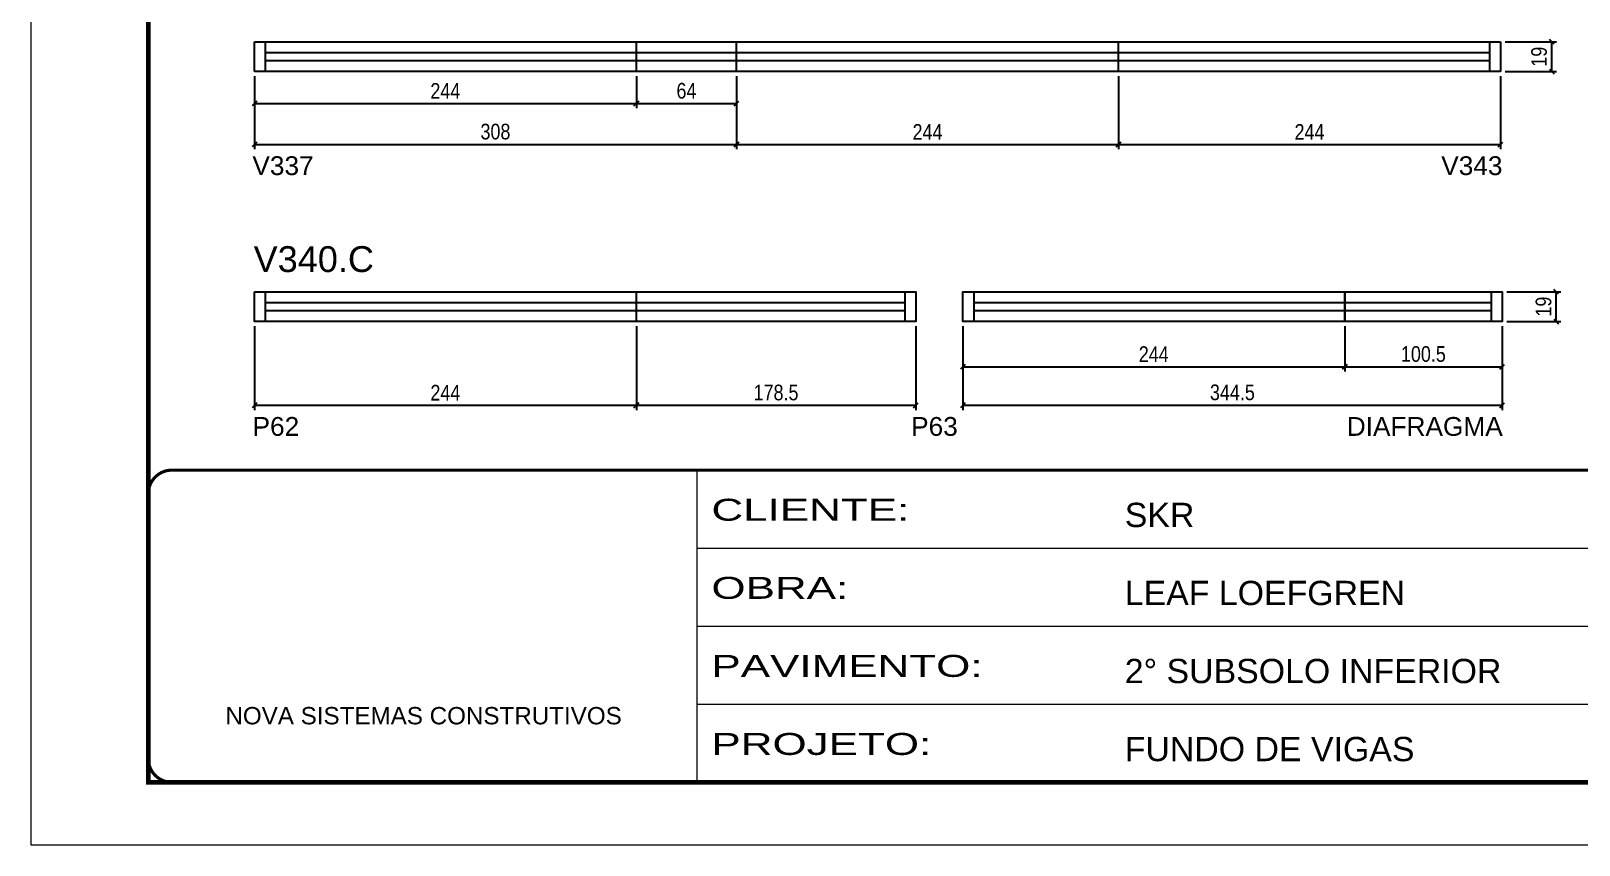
# Model space of a CAD drawing. Header units: millimetres. Extents: x 1959 to 8212, y 239 to 4735.
# Drawn here: x 5142 to 6131, y 2537 to 3056 of the extents above; entities that cross this region are included whole.
import ezdxf

# ---------------------------------------------------------------- set-up
doc = ezdxf.new("R2010")
doc.units = ezdxf.units.MM
doc.linetypes.add('CONTINUO', pattern=[0])
doc.linetypes.add('DASHED', pattern=[0.75, 0.5, -0.25])
for name, color, linetype in [('5', 5, 'Continuous'), ('COTA', 241, 'Continuous'), ('NOMENCLATURA', 7, 'Continuous'), ('Painéis', 200, 'Continuous'), ('SARR_2.2x7', 40, 'Continuous')]:
    doc.layers.add(name, color=color, linetype=linetype)
doc.layers.add('Folhas', color=255, linetype='Continuous', lineweight=9)
doc.layers.add('SARRAFO DE PRESSAO', color=251, linetype='DASHED', lineweight=9)
doc.styles.add('ARIAL', font='arial.ttf')
doc.styles.add('COTA TECNICA', font='techl___.ttf', dxfattribs={"height": 10})
doc.styles.add('COTA TECNICA-50', font='techl___.ttf', dxfattribs={"height": 10})
doc.styles.get("Standard").update_dxf_attribs({"font": 'arial.ttf'})
doc.styles.add('Tecnologia', font='')
doc.styles.get('Tecnologia').set_extended_font_data('Forgotten Futurist')
doc.dimstyles.new('COTA PAINEL-50', dxfattribs={"dimtxt": 10, "dimasz": 3, "dimexe": 3, "dimexo": 3, "dimgap": 3, "dimtad": 1, "dimdec": 1, "dimzin": 12, "dimdsep": 46, "dimtxsty": 'COTA TECNICA-50', "dimblk1": 'OBLIQUE', "dimblk2": 'OBLIQUE', "dimsah": 1, "dimcen": 0.9, "dimclrd": 4, "dimclre": 4, "dimclrt": 240, "dimadec": 1, "dimazin": 3, "dimtfac": 1, "dimtdec": 1, "dimtmove": 0, "dimatfit": 3, "dimfxl": 1, "dimtolj": 1, "dimtzin": 12, "dimarcsym": 0})
doc.dimstyles.new('PAINEL', dxfattribs={"dimtxt": 10, "dimasz": 3, "dimexe": 3, "dimexo": 3, "dimgap": 3, "dimtad": 1, "dimdec": 1, "dimzin": 12, "dimdsep": 46, "dimtxsty": 'COTA TECNICA', "dimblk1": 'OBLIQUE', "dimblk2": 'OBLIQUE', "dimsah": 1, "dimcen": 0.9, "dimclrd": 4, "dimclre": 4, "dimclrt": 240, "dimadec": 1, "dimazin": 3, "dimtfac": 1, "dimtdec": 1, "dimtmove": 0, "dimatfit": 3, "dimfxl": 1, "dimtolj": 1, "dimtzin": 12, "dimarcsym": 0})

# ---------------------------------------------------------------- blocks, each defined once
blk = doc.blocks.new('9999999999')
at = {"color": 30, "linetype": 'CONTINUO'}
for p, q in [((98564.56, 34230.21), (98564.56, 34429.45)), ((98564.56, 34379.64), (99583.98, 34379.64)), ((98564.56, 34329.83), (99487.98, 34329.83)), ((98564.56, 34280.02), (99487.98, 34280.02))]:
    blk.add_line(p, q, dxfattribs=at)
at = {"color": 30, "linetype": 'CONTINUO', "const_width": 2}
blk.add_lwpolyline([(99583.98, 34230.21), (99583.98, 34414.45, 0.414214), (99568.98, 34429.45), (98228.98, 34429.45, 0.414214), (98213.98, 34414.45), (98213.98, 34245.21, 0.414214), (98228.98, 34230.21), (99583.98, 34230.21)], format="xyb", dxfattribs=at)
at = {"layer": 'Folhas'}
blk.add_lwpolyline([(98138.98, 34190.21), (99623.98, 34190.21), (99623.98, 35240.21), (98138.98, 35240.21)], close=True, dxfattribs=at)
at = {"layer": 'Folhas', "color": 30, "const_width": 3}
blk.add_lwpolyline([(98213.98, 34230.21), (99583.98, 34230.21), (99583.98, 35200.21), (98213.98, 35200.21)], close=True, dxfattribs=at)
at = {"color": 7, "linetype": 'Continuous', "ltscale": 5, "style": 'ARIAL'}
for s, height, p in [('SKR', 15.483, (98837.68, 34393.13)), ('LEAF LOEFGREN', 15.4829, (98837.68, 34343.32)), ('2° SUBSOLO INFERIOR', 15.4829, (98837.68, 34293.51)), ('NOVA SISTEMAS CONSTRUTIVOS', 11.0592, (98263.19, 34267.21)), ('FUNDO DE VIGAS', 15.4829, (98837.68, 34243.7))]:
    blk.add_text(s, height=height, dxfattribs=at).set_placement(p)
at = {"layer": 'Folhas', "color": 7, "style": 'Tecnologia', "width": 1.5}
for s, p in [('CLIENTE:', (98573.65, 34397.17)), ('OBRA:', (98573.65, 34347.31)), ('PAVIMENTO:', (98573.65, 34297.5)), ('PROJETO:', (98573.65, 34247.69))]:
    blk.add_text(s, height=14, dxfattribs=at).set_placement(p)
blk = doc.blocks.new('_Oblique')
at = {"color": 0, "linetype": 'ByBlock', "lineweight": -2}
blk.add_line((-0.5, -0.5), (0.5, 0.5), dxfattribs=at)
blk = doc.blocks.new('*D82')
at = {"layer": 'COTA', "color": 4, "lineweight": -2, "transparency": 16777216}
for p, q in [((6083.97, 3049.24), (6116.74, 3049.24)), ((6113.74, 3030.24), (6113.74, 3049.24)), ((6083.97, 3030.24), (6116.74, 3030.24))]:
    blk.add_line(p, q, dxfattribs=at)
at = {"layer": 'Defpoints', "color": 0, "transparency": 16777216}
for p in [(6080.97, 3049.24), (6113.74, 3049.24), (6080.97, 3030.24)]:
    blk.add_point(p, dxfattribs=at)
at = {"layer": 'COTA', "color": 4, "lineweight": -2, "transparency": 16777216, "xscale": 3, "yscale": 3, "zscale": 3}
for p, rotation in [((6113.74, 3049.24), 90), ((6113.74, 3030.24), 270)]:
    blk.add_blockref('_Oblique', p, dxfattribs=dict(at, rotation=rotation))
at = {"layer": 'COTA', "color": 240, "transparency": 16777216, "insert": (6105.65, 3039.74), "char_height": 10, "attachment_point": 5, "rotation": 90, "style": 'COTA TECNICA'}
blk.add_mtext('\\A1;19', dxfattribs=at)
blk = doc.blocks.new('*D84')
at = {"layer": 'COTA', "color": 4, "lineweight": -2, "transparency": 16777216}
for p, q in [((5284.97, 3027.24), (5284.97, 2980.66)), ((5592.97, 3027.24), (5592.97, 2980.66)), ((5284.97, 2983.66), (5592.97, 2983.66))]:
    blk.add_line(p, q, dxfattribs=at)
at = {"layer": 'Defpoints', "color": 0, "transparency": 16777216}
for p in [(5284.97, 3030.24), (5592.97, 3030.24), (5592.97, 2983.66)]:
    blk.add_point(p, dxfattribs=at)
at = {"layer": 'COTA', "color": 4, "lineweight": -2, "transparency": 16777216, "xscale": 3, "yscale": 3, "zscale": 3, "rotation": 180}
blk.add_blockref('_Oblique', (5284.97, 2983.66), dxfattribs=at)
at = {"layer": 'COTA', "color": 4, "lineweight": -2, "transparency": 16777216, "xscale": 3, "yscale": 3, "zscale": 3}
blk.add_blockref('_Oblique', (5592.97, 2983.66), dxfattribs=at)
at = {"layer": 'COTA', "color": 240, "transparency": 16777216, "insert": (5438.97, 2991.9), "char_height": 10, "attachment_point": 5, "style": 'COTA TECNICA'}
blk.add_mtext('\\A1;308', dxfattribs=at)
blk = doc.blocks.new('*D85')
at = {"layer": 'COTA', "color": 4, "lineweight": -2, "transparency": 16777216}
for p, q in [((5592.97, 3027.24), (5592.97, 2980.66)), ((5836.97, 3027.24), (5836.97, 2980.66)), ((5592.97, 2983.66), (5836.97, 2983.66))]:
    blk.add_line(p, q, dxfattribs=at)
at = {"layer": 'Defpoints', "color": 0, "transparency": 16777216}
for p in [(5592.97, 3030.24), (5836.97, 3030.24), (5836.97, 2983.66)]:
    blk.add_point(p, dxfattribs=at)
at = {"layer": 'COTA', "color": 4, "lineweight": -2, "transparency": 16777216, "xscale": 3, "yscale": 3, "zscale": 3, "rotation": 180}
blk.add_blockref('_Oblique', (5592.97, 2983.66), dxfattribs=at)
at = {"layer": 'COTA', "color": 4, "lineweight": -2, "transparency": 16777216, "xscale": 3, "yscale": 3, "zscale": 3}
blk.add_blockref('_Oblique', (5836.97, 2983.66), dxfattribs=at)
at = {"layer": 'COTA', "color": 240, "transparency": 16777216, "insert": (5714.97, 2991.73), "char_height": 10, "attachment_point": 5, "style": 'COTA TECNICA'}
blk.add_mtext('\\A1;244', dxfattribs=at)
blk = doc.blocks.new('*D83')
at = {"layer": 'COTA', "color": 4, "lineweight": -2, "transparency": 16777216}
for p, q in [((5836.97, 3027.24), (5836.97, 2980.66)), ((6080.97, 3027.24), (6080.97, 2980.66)), ((5836.97, 2983.66), (6080.97, 2983.66))]:
    blk.add_line(p, q, dxfattribs=at)
at = {"layer": 'Defpoints', "color": 0, "transparency": 16777216}
for p in [(5836.97, 3030.24), (6080.97, 3030.24), (6080.97, 2983.66)]:
    blk.add_point(p, dxfattribs=at)
at = {"layer": 'COTA', "color": 4, "lineweight": -2, "transparency": 16777216, "xscale": 3, "yscale": 3, "zscale": 3, "rotation": 180}
blk.add_blockref('_Oblique', (5836.97, 2983.66), dxfattribs=at)
at = {"layer": 'COTA', "color": 4, "lineweight": -2, "transparency": 16777216, "xscale": 3, "yscale": 3, "zscale": 3}
blk.add_blockref('_Oblique', (6080.97, 2983.66), dxfattribs=at)
at = {"layer": 'COTA', "color": 240, "transparency": 16777216, "insert": (5958.97, 2991.73), "char_height": 10, "attachment_point": 5, "style": 'COTA TECNICA'}
blk.add_mtext('\\A1;244', dxfattribs=at)
blk = doc.blocks.new('*D86')
at = {"layer": 'COTA', "color": 4, "lineweight": -2, "transparency": 16777216}
for p, q in [((5284.97, 3027.24), (5284.97, 3006.84)), ((5528.97, 3027.24), (5528.97, 3006.84)), ((5284.97, 3009.84), (5528.97, 3009.84))]:
    blk.add_line(p, q, dxfattribs=at)
at = {"layer": 'Defpoints', "color": 0, "transparency": 16777216}
for p in [(5284.97, 3030.24), (5528.97, 3030.24), (5528.97, 3009.84)]:
    blk.add_point(p, dxfattribs=at)
at = {"layer": 'COTA', "color": 4, "lineweight": -2, "transparency": 16777216, "xscale": 3, "yscale": 3, "zscale": 3, "rotation": 180}
blk.add_blockref('_Oblique', (5284.97, 3009.84), dxfattribs=at)
at = {"layer": 'COTA', "color": 4, "lineweight": -2, "transparency": 16777216, "xscale": 3, "yscale": 3, "zscale": 3}
blk.add_blockref('_Oblique', (5528.97, 3009.84), dxfattribs=at)
at = {"layer": 'COTA', "color": 240, "transparency": 16777216, "insert": (5406.97, 3017.92), "char_height": 10, "attachment_point": 5, "style": 'COTA TECNICA'}
blk.add_mtext('\\A1;244', dxfattribs=at)
blk = doc.blocks.new('*D87')
at = {"layer": 'COTA', "color": 4, "lineweight": -2, "transparency": 16777216}
for p, q in [((5528.97, 3027.24), (5528.97, 3006.84)), ((5592.97, 3027.24), (5592.97, 3006.84)), ((5528.97, 3009.84), (5592.97, 3009.84))]:
    blk.add_line(p, q, dxfattribs=at)
at = {"layer": 'Defpoints', "color": 0, "transparency": 16777216}
for p in [(5528.97, 3030.24), (5592.97, 3030.24), (5592.97, 3009.84)]:
    blk.add_point(p, dxfattribs=at)
at = {"layer": 'COTA', "color": 4, "lineweight": -2, "transparency": 16777216, "xscale": 3, "yscale": 3, "zscale": 3, "rotation": 180}
blk.add_blockref('_Oblique', (5528.97, 3009.84), dxfattribs=at)
at = {"layer": 'COTA', "color": 4, "lineweight": -2, "transparency": 16777216, "xscale": 3, "yscale": 3, "zscale": 3}
blk.add_blockref('_Oblique', (5592.97, 3009.84), dxfattribs=at)
at = {"layer": 'COTA', "color": 240, "transparency": 16777216, "insert": (5560.97, 3017.95), "char_height": 10, "attachment_point": 5, "style": 'COTA TECNICA'}
blk.add_mtext('\\A1;64', dxfattribs=at)
blk = doc.blocks.new('*D90')
at = {"layer": 'COTA', "color": 4, "linetype": 'ByBlock', "lineweight": -2, "transparency": 16777216}
for p, q in [((5284.97, 2867.75), (5284.97, 2814.25)), ((5528.97, 2867.75), (5528.97, 2814.25)), ((5284.97, 2817.25), (5528.97, 2817.25))]:
    blk.add_line(p, q, dxfattribs=at)
at = {"layer": 'Defpoints', "color": 0, "linetype": 'ByBlock', "transparency": 16777216}
for p in [(5284.97, 2870.75), (5528.97, 2870.75), (5528.97, 2817.25)]:
    blk.add_point(p, dxfattribs=at)
at = {"layer": 'COTA', "color": 4, "linetype": 'ByBlock', "lineweight": -2, "transparency": 16777216, "xscale": 3, "yscale": 3, "zscale": 3, "rotation": 180}
blk.add_blockref('_Oblique', (5284.97, 2817.25), dxfattribs=at)
at = {"layer": 'COTA', "color": 4, "linetype": 'ByBlock', "lineweight": -2, "transparency": 16777216, "xscale": 3, "yscale": 3, "zscale": 3}
blk.add_blockref('_Oblique', (5528.97, 2817.25), dxfattribs=at)
at = {"layer": 'COTA', "color": 240, "linetype": 'ByBlock', "transparency": 16777216, "insert": (5406.97, 2825.32), "char_height": 10, "attachment_point": 5, "style": 'COTA TECNICA-50'}
blk.add_mtext('\\A1;244', dxfattribs=at)
blk = doc.blocks.new('*D91')
at = {"layer": 'COTA', "color": 4, "linetype": 'ByBlock', "lineweight": -2, "transparency": 16777216}
for p, q in [((5528.97, 2867.75), (5528.97, 2814.25)), ((5707.47, 2867.75), (5707.47, 2814.25)), ((5528.97, 2817.25), (5707.47, 2817.25))]:
    blk.add_line(p, q, dxfattribs=at)
at = {"layer": 'Defpoints', "color": 0, "linetype": 'ByBlock', "transparency": 16777216}
for p in [(5528.97, 2870.75), (5707.47, 2870.75), (5707.47, 2817.25)]:
    blk.add_point(p, dxfattribs=at)
at = {"layer": 'COTA', "color": 4, "linetype": 'ByBlock', "lineweight": -2, "transparency": 16777216, "xscale": 3, "yscale": 3, "zscale": 3, "rotation": 180}
blk.add_blockref('_Oblique', (5528.97, 2817.25), dxfattribs=at)
at = {"layer": 'COTA', "color": 4, "linetype": 'ByBlock', "lineweight": -2, "transparency": 16777216, "xscale": 3, "yscale": 3, "zscale": 3}
blk.add_blockref('_Oblique', (5707.47, 2817.25), dxfattribs=at)
at = {"layer": 'COTA', "color": 240, "linetype": 'ByBlock', "transparency": 16777216, "insert": (5618.22, 2825.38), "char_height": 10, "attachment_point": 5, "style": 'COTA TECNICA-50'}
blk.add_mtext('\\A1;178.5', dxfattribs=at)
blk = doc.blocks.new('*D92')
at = {"layer": 'COTA', "color": 4, "linetype": 'ByBlock', "lineweight": -2, "transparency": 16777216}
for p, q in [((5737.47, 2867.75), (5737.47, 2838.83)), ((5981.47, 2867.75), (5981.47, 2838.83)), ((5737.47, 2841.83), (5981.47, 2841.83))]:
    blk.add_line(p, q, dxfattribs=at)
at = {"layer": 'Defpoints', "color": 0, "linetype": 'ByBlock', "transparency": 16777216}
for p in [(5737.47, 2870.75), (5981.47, 2870.75), (5981.47, 2841.83)]:
    blk.add_point(p, dxfattribs=at)
at = {"layer": 'COTA', "color": 4, "linetype": 'ByBlock', "lineweight": -2, "transparency": 16777216, "xscale": 3, "yscale": 3, "zscale": 3, "rotation": 180}
blk.add_blockref('_Oblique', (5737.47, 2841.83), dxfattribs=at)
at = {"layer": 'COTA', "color": 4, "linetype": 'ByBlock', "lineweight": -2, "transparency": 16777216, "xscale": 3, "yscale": 3, "zscale": 3}
blk.add_blockref('_Oblique', (5981.47, 2841.83), dxfattribs=at)
at = {"layer": 'COTA', "color": 240, "linetype": 'ByBlock', "transparency": 16777216, "insert": (5859.47, 2849.9), "char_height": 10, "attachment_point": 5, "style": 'COTA TECNICA-50'}
blk.add_mtext('\\A1;244', dxfattribs=at)
blk = doc.blocks.new('*D93')
at = {"layer": 'COTA', "color": 4, "linetype": 'ByBlock', "lineweight": -2, "transparency": 16777216}
for p, q in [((5981.47, 2867.75), (5981.47, 2838.83)), ((6081.97, 2867.75), (6081.97, 2838.83)), ((5981.47, 2841.83), (6081.97, 2841.83))]:
    blk.add_line(p, q, dxfattribs=at)
at = {"layer": 'Defpoints', "color": 0, "linetype": 'ByBlock', "transparency": 16777216}
for p in [(5981.47, 2870.75), (6081.97, 2870.75), (6081.97, 2841.83)]:
    blk.add_point(p, dxfattribs=at)
at = {"layer": 'COTA', "color": 4, "linetype": 'ByBlock', "lineweight": -2, "transparency": 16777216, "xscale": 3, "yscale": 3, "zscale": 3, "rotation": 180}
blk.add_blockref('_Oblique', (5981.47, 2841.83), dxfattribs=at)
at = {"layer": 'COTA', "color": 4, "linetype": 'ByBlock', "lineweight": -2, "transparency": 16777216, "xscale": 3, "yscale": 3, "zscale": 3}
blk.add_blockref('_Oblique', (6081.97, 2841.83), dxfattribs=at)
at = {"layer": 'COTA', "color": 240, "linetype": 'ByBlock', "transparency": 16777216, "insert": (6031.72, 2849.94), "char_height": 10, "attachment_point": 5, "style": 'COTA TECNICA-50'}
blk.add_mtext('\\A1;100.5', dxfattribs=at)
blk = doc.blocks.new('*D94')
at = {"layer": 'COTA', "color": 4, "lineweight": -2, "transparency": 16777216}
for p, q in [((5737.47, 2867.75), (5737.47, 2814.25)), ((6081.97, 2867.75), (6081.97, 2814.25)), ((5737.47, 2817.25), (6081.97, 2817.25))]:
    blk.add_line(p, q, dxfattribs=at)
at = {"layer": 'Defpoints', "color": 0, "transparency": 16777216}
for p in [(5737.47, 2870.75), (6081.97, 2870.75), (6081.97, 2817.25)]:
    blk.add_point(p, dxfattribs=at)
at = {"layer": 'COTA', "color": 4, "lineweight": -2, "transparency": 16777216, "xscale": 3, "yscale": 3, "zscale": 3, "rotation": 180}
blk.add_blockref('_Oblique', (5737.47, 2817.25), dxfattribs=at)
at = {"layer": 'COTA', "color": 4, "lineweight": -2, "transparency": 16777216, "xscale": 3, "yscale": 3, "zscale": 3}
blk.add_blockref('_Oblique', (6081.97, 2817.25), dxfattribs=at)
at = {"layer": 'COTA', "color": 240, "transparency": 16777216, "insert": (5909.72, 2825.47), "char_height": 10, "attachment_point": 5, "style": 'COTA TECNICA'}
blk.add_mtext('\\A1;344.5', dxfattribs=at)
blk = doc.blocks.new('*D95')
at = {"layer": 'COTA', "color": 4, "lineweight": -2, "transparency": 16777216}
for p, q in [((6084.97, 2889.75), (6119.6, 2889.75)), ((6116.6, 2870.75), (6116.6, 2889.75)), ((6084.97, 2870.75), (6119.6, 2870.75))]:
    blk.add_line(p, q, dxfattribs=at)
at = {"layer": 'Defpoints', "color": 0, "transparency": 16777216}
for p in [(6081.97, 2889.75), (6116.6, 2889.75), (6081.97, 2870.75)]:
    blk.add_point(p, dxfattribs=at)
at = {"layer": 'COTA', "color": 4, "lineweight": -2, "transparency": 16777216, "xscale": 3, "yscale": 3, "zscale": 3}
for p, rotation in [((6116.6, 2889.75), 90), ((6116.6, 2870.75), 270)]:
    blk.add_blockref('_Oblique', p, dxfattribs=dict(at, rotation=rotation))
at = {"layer": 'COTA', "color": 240, "transparency": 16777216, "insert": (6108.51, 2880.25), "char_height": 10, "attachment_point": 5, "rotation": 90, "style": 'COTA TECNICA'}
blk.add_mtext('\\A1;19', dxfattribs=at)

msp = doc.modelspace()

# ---------------------------------------------------------------- linework, layer by layer
at = {"layer": 'Painéis', "linetype": 'ByBlock'}
for p, q in [((5284.97, 3049.24), (6080.97, 3049.24)), ((5284.97, 3030.24), (5284.97, 3049.24)), ((5528.97, 3030.24), (5528.97, 3049.24)), ((5592.97, 3030.24), (5592.97, 3049.24)), ((5836.97, 3030.24), (5836.97, 3049.24)), ((6080.97, 3049.24), (6080.97, 3030.24)), ((6080.97, 3030.24), (5284.97, 3030.24)), ((5528.97, 2870.75), (5528.97, 2889.75))]:
    msp.add_line(p, q, dxfattribs=at)
msp.add_lwpolyline([(5284.97, 2889.75), (5707.47, 2889.75), (5707.47, 2870.75), (5284.97, 2870.75)], close=True, dxfattribs=at)
at = {"layer": 'Painéis'}
for points in [[(5981.47, 2870.75), (5737.47, 2870.75), (5737.47, 2889.75), (5981.47, 2889.75)], [(5981.47, 2889.75), (6081.97, 2889.75), (6081.97, 2870.75), (5981.47, 2870.75)]]:
    msp.add_lwpolyline(points, close=True, dxfattribs=at)
at = {"layer": 'SARR_2.2x7', "linetype": 'Continuous'}
for p, q in [((5291.97, 3049.24), (5291.97, 3030.24)), ((6073.97, 3049.24), (6073.97, 3030.24)), ((5592.97, 3042.24), (5291.97, 3042.24)), ((5291.97, 3037.24), (5592.97, 3037.24)), ((5836.97, 3042.24), (5592.97, 3042.24)), ((5592.97, 3037.24), (5836.97, 3037.24)), ((6073.97, 3042.24), (5836.97, 3042.24)), ((5836.97, 3037.24), (6073.97, 3037.24)), ((5291.97, 2889.75), (5291.97, 2870.75)), ((5700.47, 2889.75), (5700.47, 2870.75)), ((5744.47, 2889.75), (5744.47, 2870.75)), ((6074.97, 2889.75), (6074.97, 2870.75)), ((5528.97, 2882.75), (5291.97, 2882.75)), ((5291.97, 2877.75), (5528.97, 2877.75)), ((5700.47, 2882.75), (5528.97, 2882.75)), ((5528.97, 2877.75), (5700.47, 2877.75)), ((6074.97, 2882.75), (5744.47, 2882.75)), ((5744.47, 2877.75), (6074.97, 2877.75))]:
    msp.add_line(p, q, dxfattribs=at)

# ---------------------------------------------------------------- block references
at = {"layer": 'SARRAFO DE PRESSAO', "color": 6, "linetype": 'ByBlock'}
msp.add_blockref('9999999999', (-92996.71, -31653.56), dxfattribs=at)

# ---------------------------------------------------------------- texts
at = {"layer": '5', "linetype": 'Continuous'}
for s, rotation, p in [('V337', 359.99996, (5283.71, 2964.2)), ('V343', 359.99996, (6043.12, 2964.2)), ('P62', 359.99996, (5283.81, 2797.78)), ('P63', 359.99996, (5704.49, 2797.78)), ('DIAFRAGMA', 0.00004, (5982.78, 2797.78))]:
    msp.add_text(s, height=12, rotation=rotation, dxfattribs=at).set_placement(p)
at = {"layer": 'NOMENCLATURA', "linetype": 'Continuous'}
msp.add_text('V340.C', height=16.5, dxfattribs=at).set_placement((5284.5, 2902.32))

# ---------------------------------------------------------------- dimensions: what is measured, and where the dimension line sits
at = {"layer": 'COTA'}
for base, p1, p2, picture, middle in [((6113.74, 3049.24), (6080.97, 3030.24), (6080.97, 3049.24), '*D82', (6105.65, 3039.74)), ((6116.6, 2889.75), (6081.97, 2870.75), (6081.97, 2889.75), '*D95', (6108.51, 2880.25))]:
    dim = msp.add_linear_dim(base=base, p1=p1, p2=p2, angle=90, dimstyle='PAINEL', dxfattribs=at)
    dim.commit()
    dim.dimension.update_dxf_attribs({"geometry": picture, "text_midpoint": middle})
for base, p1, p2, picture, middle in [((5592.97, 2983.66), (5284.97, 3030.24), (5592.97, 3030.24), '*D84', (5438.97, 2991.9)), ((5528.97, 3009.84), (5284.97, 3030.24), (5528.97, 3030.24), '*D86', (5406.97, 3017.92)), ((6081.97, 2817.25), (5737.47, 2870.75), (6081.97, 2870.75), '*D94', (5909.72, 2825.47))]:
    dim = msp.add_linear_dim(base=base, p1=p1, p2=p2, dimstyle='PAINEL', dxfattribs=at)
    dim.commit()
    dim.dimension.update_dxf_attribs({"geometry": picture, "text_midpoint": middle})
for base, p1, p2, picture, middle in [((5592.97, 3009.84), (5528.97, 3030.24), (5592.97, 3030.24), '*D87', (5560.97, 3017.95)), ((5836.97, 2983.66), (5592.97, 3030.24), (5836.97, 3030.24), '*D85', (5714.97, 2991.73)), ((6080.97, 2983.66), (5836.97, 3030.24), (6080.97, 3030.24), '*D83', (5958.97, 2991.73))]:
    dim = msp.add_linear_dim(base=base, p1=p1, p2=p2, dimstyle='PAINEL', override={"dimtmove": 1}, dxfattribs=at)
    dim.commit()
    dim.dimension.update_dxf_attribs({"geometry": picture, "text_midpoint": middle})
at = {"layer": 'COTA', "color": 1, "linetype": 'ByBlock'}
for base, p1, p2, picture, middle in [((5528.97, 2817.25), (5284.97, 2870.75), (5528.97, 2870.75), '*D90', (5406.97, 2825.32)), ((5707.47, 2817.25), (5528.97, 2870.75), (5707.47, 2870.75), '*D91', (5618.22, 2825.38)), ((5981.47, 2841.83), (5737.47, 2870.75), (5981.47, 2870.75), '*D92', (5859.47, 2849.9)), ((6081.97, 2841.83), (5981.47, 2870.75), (6081.97, 2870.75), '*D93', (6031.72, 2849.94))]:
    dim = msp.add_linear_dim(base=base, p1=p1, p2=p2, dimstyle='COTA PAINEL-50', override={"dimarcsym": 1}, dxfattribs=at)
    dim.commit()
    dim.dimension.update_dxf_attribs({"geometry": picture, "text_midpoint": middle})

doc.saveas('drawing.dxf')
